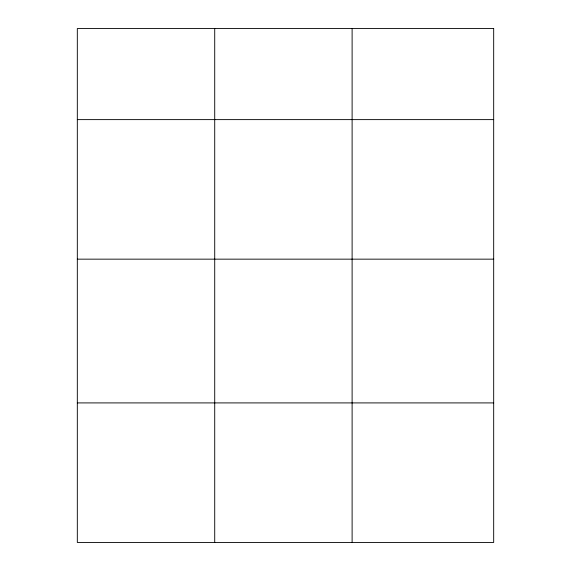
<?xml version="1.0" encoding="UTF-8"?>
<svg xmlns="http://www.w3.org/2000/svg" width="571" height="571" viewBox="0 0 571 571"><rect width="100%" height="100%" fill="white"/><g stroke="black" fill="none" stroke-linecap="round" stroke-linejoin="round"><path stroke-width="0.86" d="M77.321 119.617L493.679 119.617M77.321 259.155L493.679 259.155M77.321 402.912L493.679 402.912M352.114 28.55L352.114 542.45M214.717 28.55L214.717 542.45M493.679 28.55L77.321 28.55L77.321 542.45L493.679 542.45L493.679 28.55"/></g></svg>
